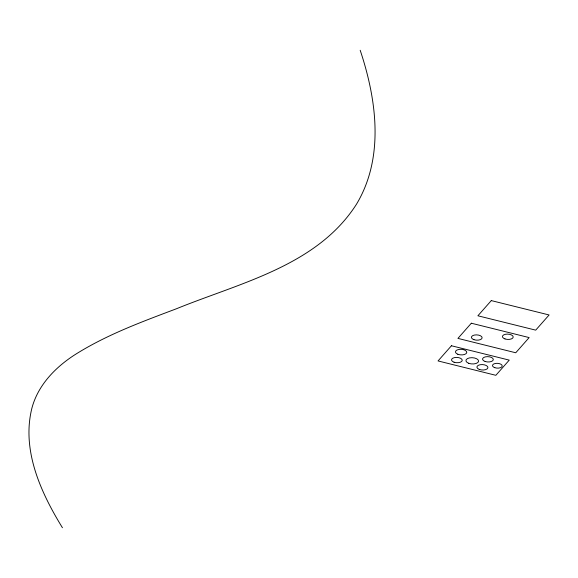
<?xml version="1.0" encoding="UTF-8"?>
<svg xmlns="http://www.w3.org/2000/svg" width="578" height="578" viewBox="0 0 578 578"><rect width="100%" height="100%" fill="white"/><g stroke="black" fill="none" stroke-linecap="round" stroke-linejoin="round"><path stroke-width="0.87" d="M62.438 527.736C40.792 492.543 21.379 450.197 31.913 408.104C38.061 384.977 55.611 367.037 75.313 354.473C106.735 334.691 141.798 321.838 176.384 308.782C239.884 282.859 317.076 265.887 356.467 204.244C384.551 157.527 376.639 99.539 360.188 50.264M451.44 345.76L438.045 360.939L495.852 375.31L509.247 360.123L451.44 345.76M471.33 323.218L457.935 338.397L515.742 352.768L529.145 337.581L471.33 323.218M491.293 300.603L477.89 315.783L535.705 330.146L549.1 314.967L491.293 300.603M457.805 354.249A5.672 2.803 3 0 0 466.757 352.602A5.672 2.803 3 0 0 458.78 349.452A5.672 2.803 3 0 0 457.805 354.249M454.062 362.218A5.368 2.652 3 0 0 462.241 360.361A5.368 2.652 3 0 0 454.344 357.63A5.368 2.652 3 0 0 454.062 362.218M468.7 363.287A6.351 3.136 3 0 0 478.577 361.293A6.351 3.136 3 0 0 469.466 357.898A6.351 3.136 3 0 0 468.7 363.287M485.108 361.474A5.397 2.666 3 0 0 493.316 359.603A5.397 2.666 3 0 0 485.361 356.864A5.397 2.666 3 0 0 485.108 361.474M479.234 369.4A5.513 2.724 3 0 0 487.904 367.774A5.513 2.724 3 0 0 480.123 364.732A5.513 2.724 3 0 0 479.234 369.4M494.811 367.687A4.87 2.406 3 0 0 502.217 365.99A4.87 2.406 3 0 0 495.028 363.526A4.87 2.406 3 0 0 494.811 367.687M504.999 338.932A5.397 2.666 3 0 0 513.213 337.061A5.397 2.666 3 0 0 505.259 334.322A5.397 2.666 3 0 0 504.999 338.932M473.953 339.676A5.368 2.652 3 0 0 482.131 337.819A5.368 2.652 3 0 0 474.235 335.088A5.368 2.652 3 0 0 473.953 339.676"/></g></svg>
